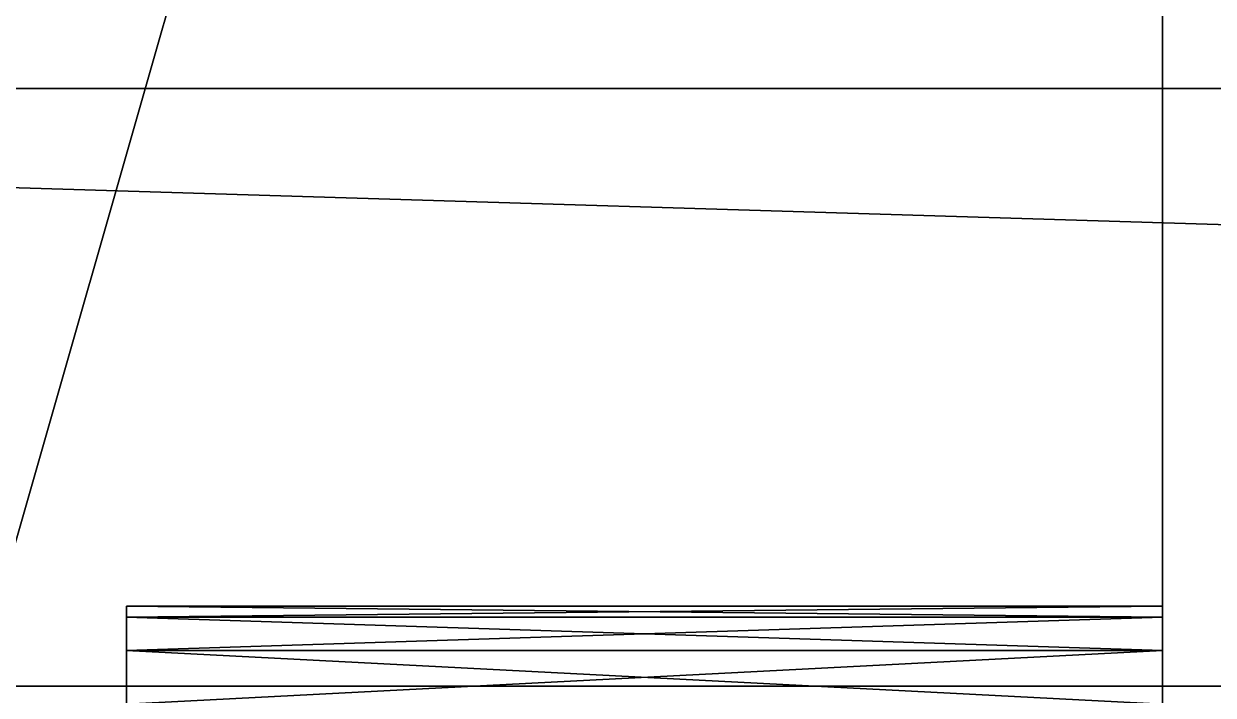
# Model space of a CAD drawing. Header units: millimetres. Extents: x -18 to 4450, y -985 to 970.
# Drawn here: x 3534.41 to 3552.79, y 597.62 to 608 of the extents above; entities that cross this region are included whole.
import ezdxf

# ---------------------------------------------------------------- set-up
doc = ezdxf.new("R2010")
doc.units = ezdxf.units.MM
for name, color, linetype in [('chassis__right_rear_bumper_stay_outer_plate', 251, 'CONTINUOUS'), ('hard_top__rear_door_hinge_mount_plate_4', 9, 'CONTINUOUS'), ('hard_top__rear_door_hinge_plate_screw_3', 9, 'CONTINUOUS'), ('hard_top__rear_door_hinge_plate_screw_4', 9, 'CONTINUOUS'), ('hard_top__rear_door_hinge_plate_screw_7', 9, 'CONTINUOUS'), ('hard_top__rear_door_hinge_plate_screw_8', 9, 'CONTINUOUS')]:
    doc.layers.add(name, color=color, linetype=linetype)

msp = doc.modelspace()

# ---------------------------------------------------------------- linework, layer by layer
at = {"layer": 'chassis__right_rear_bumper_stay_outer_plate'}
for points in [[(3484.240055, 606.999993, 514.240026), (3484.240055, 606.999993, 583.760023), (3785.759926, 606.999993, 583.760023)], [(3484.240055, 606.999993, 514.240026), (3785.759926, 606.999993, 583.760023), (3785.759926, 606.999993, 514.240026)], [(3484.240055, 606.999993, 514.240026), (3484.240055, 597.760022, 504.999995), (3785.759926, 597.760022, 504.999995)], [(3484.240055, 606.999993, 514.240026), (3785.759926, 597.760022, 504.999995), (3785.759926, 606.999993, 514.240026)], [(3484.240055, 606.999993, 583.760023), (3484.240055, 597.760022, 592.999995), (3785.759926, 597.760022, 592.999995)], [(3484.240055, 606.999993, 583.760023), (3785.759926, 597.760022, 592.999995), (3785.759926, 606.999993, 583.760023)], [(3484.240055, 572.239995, 592.999995), (3785.759926, 572.239995, 592.999995), (3785.759926, 597.760022, 592.999995)], [(3484.240055, 572.239995, 592.999995), (3785.759926, 597.760022, 592.999995), (3484.240055, 597.760022, 592.999995)], [(3484.240055, 572.239995, 504.999995), (3484.240055, 597.760022, 504.999995), (3785.759926, 597.760022, 504.999995)], [(3484.240055, 572.239995, 504.999995), (3785.759926, 597.760022, 504.999995), (3785.759926, 572.239995, 504.999995)]]:
    msp.add_3dface(points, dxfattribs=at)
at = {"layer": 'hard_top__rear_door_hinge_mount_plate_4'}
for points in [[(3528.000116, 578.000009, 1605.999947), (3552.000046, 578.000009, 1605.999947), (3552.000046, 662, 1605.999947)], [(3528.000116, 578.000009, 1605.999947), (3552.000046, 662, 1605.999947), (3528.000116, 662, 1605.999947)], [(3528.000116, 578.000009, 1509.99999), (3528.000116, 662, 1509.99999), (3552.000046, 662, 1509.99999)], [(3528.000116, 578.000009, 1509.99999), (3552.000046, 662, 1509.99999), (3552.000046, 578.000009, 1509.99999)], [(3552.000046, 578.000009, 1509.99999), (3552.000046, 662, 1509.99999), (3552.000046, 662, 1605.999947)], [(3552.000046, 578.000009, 1509.99999), (3552.000046, 662, 1605.999947), (3552.000046, 578.000009, 1605.999947)]]:
    msp.add_3dface(points, dxfattribs=at)
at = {"layer": 'hard_top__rear_door_hinge_plate_screw_3'}
for points in [[(3536.000013, 598.999977, 1554.999948), (3552.000046, 598.999977, 1554.999948), (3552.000046, 598.827064, 1556.755781)], [(3536.000013, 598.999977, 1554.999948), (3552.000046, 598.827064, 1556.755781), (3536.000013, 598.827064, 1556.755781)], [(3536.000013, 589.999974, 1554.999948), (3536.000013, 598.827064, 1556.755781), (3536.000013, 598.999977, 1554.999948)], [(3536.000013, 598.827064, 1553.244233), (3552.000046, 598.827064, 1553.244233), (3552.000046, 598.999977, 1554.999948)], [(3536.000013, 598.827064, 1553.244233), (3552.000046, 598.999977, 1554.999948), (3536.000013, 598.999977, 1554.999948)], [(3536.000013, 589.999974, 1554.999948), (3536.000013, 598.999977, 1554.999948), (3536.000013, 598.827064, 1553.244233)], [(3552.000046, 589.999974, 1554.999948), (3552.000046, 598.999977, 1554.999948), (3552.000046, 598.827064, 1556.755781)], [(3552.000046, 589.999974, 1554.999948), (3552.000046, 598.827064, 1553.244233), (3552.000046, 598.999977, 1554.999948)], [(3536.000013, 598.827064, 1556.755781), (3552.000046, 598.827064, 1556.755781), (3552.000046, 598.314941, 1558.444142)], [(3536.000013, 598.827064, 1556.755781), (3552.000046, 598.314941, 1558.444142), (3536.000013, 598.314941, 1558.444142)], [(3536.000013, 589.999974, 1554.999948), (3536.000013, 598.314941, 1558.444142), (3536.000013, 598.827064, 1556.755781)], [(3536.000013, 598.314941, 1551.555872), (3552.000046, 598.314941, 1551.555872), (3552.000046, 598.827064, 1553.244233)], [(3536.000013, 598.314941, 1551.555872), (3552.000046, 598.827064, 1553.244233), (3536.000013, 598.827064, 1553.244233)], [(3536.000013, 589.999974, 1554.999948), (3536.000013, 598.827064, 1553.244233), (3536.000013, 598.314941, 1551.555872)], [(3552.000046, 589.999974, 1554.999948), (3552.000046, 598.827064, 1556.755781), (3552.000046, 598.314941, 1558.444142)], [(3552.000046, 589.999974, 1554.999948), (3552.000046, 598.314941, 1551.555872), (3552.000046, 598.827064, 1553.244233)], [(3536.000013, 598.314941, 1558.444142), (3552.000046, 598.314941, 1558.444142), (3552.000046, 597.483218, 1560.000181)], [(3536.000013, 598.314941, 1558.444142), (3552.000046, 597.483218, 1560.000181), (3536.000013, 597.483218, 1560.000181)], [(3536.000013, 589.999974, 1554.999948), (3536.000013, 597.483218, 1560.000181), (3536.000013, 598.314941, 1558.444142)], [(3536.000013, 597.483218, 1549.999833), (3552.000046, 597.483218, 1549.999833), (3552.000046, 598.314941, 1551.555872)], [(3536.000013, 597.483218, 1549.999833), (3552.000046, 598.314941, 1551.555872), (3536.000013, 598.314941, 1551.555872)], [(3536.000013, 589.999974, 1554.999948), (3536.000013, 598.314941, 1551.555872), (3536.000013, 597.483218, 1549.999833)], [(3552.000046, 589.999974, 1554.999948), (3552.000046, 598.314941, 1558.444142), (3552.000046, 597.483218, 1560.000181)], [(3552.000046, 589.999974, 1554.999948), (3552.000046, 597.483218, 1549.999833), (3552.000046, 598.314941, 1551.555872)]]:
    msp.add_3dface(points, dxfattribs=at)
at = {"layer": 'hard_top__rear_door_hinge_plate_screw_4'}
for points in [[(3536.000013, 598.999977, 1470.000029), (3552.000046, 598.999977, 1470.000029), (3552.000046, 598.827064, 1471.755862)], [(3536.000013, 598.999977, 1470.000029), (3552.000046, 598.827064, 1471.755862), (3536.000013, 598.827064, 1471.755862)], [(3536.000013, 589.999974, 1470.000029), (3536.000013, 598.827064, 1471.755862), (3536.000013, 598.999977, 1470.000029)], [(3536.000013, 598.827064, 1468.244195), (3552.000046, 598.827064, 1468.244195), (3552.000046, 598.999977, 1470.000029)], [(3536.000013, 598.827064, 1468.244195), (3552.000046, 598.999977, 1470.000029), (3536.000013, 598.999977, 1470.000029)], [(3536.000013, 589.999974, 1470.000029), (3536.000013, 598.999977, 1470.000029), (3536.000013, 598.827064, 1468.244195)], [(3552.000046, 589.999974, 1470.000029), (3552.000046, 598.999977, 1470.000029), (3552.000046, 598.827064, 1471.755862)], [(3552.000046, 589.999974, 1470.000029), (3552.000046, 598.827064, 1468.244195), (3552.000046, 598.999977, 1470.000029)], [(3536.000013, 598.827064, 1471.755862), (3552.000046, 598.827064, 1471.755862), (3552.000046, 598.314941, 1473.444104)], [(3536.000013, 598.827064, 1471.755862), (3552.000046, 598.314941, 1473.444104), (3536.000013, 598.314941, 1473.444104)], [(3536.000013, 589.999974, 1470.000029), (3536.000013, 598.314941, 1473.444104), (3536.000013, 598.827064, 1471.755862)], [(3536.000013, 598.314941, 1466.555834), (3552.000046, 598.314941, 1466.555834), (3552.000046, 598.827064, 1468.244195)], [(3536.000013, 598.314941, 1466.555834), (3552.000046, 598.827064, 1468.244195), (3536.000013, 598.827064, 1468.244195)], [(3536.000013, 589.999974, 1470.000029), (3536.000013, 598.827064, 1468.244195), (3536.000013, 598.314941, 1466.555834)], [(3552.000046, 589.999974, 1470.000029), (3552.000046, 598.827064, 1471.755862), (3552.000046, 598.314941, 1473.444104)], [(3552.000046, 589.999974, 1470.000029), (3552.000046, 598.314941, 1466.555834), (3552.000046, 598.827064, 1468.244195)], [(3536.000013, 598.314941, 1473.444104), (3552.000046, 598.314941, 1473.444104), (3552.000046, 597.483218, 1475.000143)], [(3536.000013, 598.314941, 1473.444104), (3552.000046, 597.483218, 1475.000143), (3536.000013, 597.483218, 1475.000143)], [(3536.000013, 589.999974, 1470.000029), (3536.000013, 597.483218, 1475.000143), (3536.000013, 598.314941, 1473.444104)], [(3536.000013, 597.483218, 1464.999914), (3552.000046, 597.483218, 1464.999914), (3552.000046, 598.314941, 1466.555834)], [(3536.000013, 597.483218, 1464.999914), (3552.000046, 598.314941, 1466.555834), (3536.000013, 598.314941, 1466.555834)], [(3536.000013, 589.999974, 1470.000029), (3536.000013, 598.314941, 1466.555834), (3536.000013, 597.483218, 1464.999914)], [(3552.000046, 589.999974, 1470.000029), (3552.000046, 598.314941, 1473.444104), (3552.000046, 597.483218, 1475.000143)], [(3552.000046, 589.999974, 1470.000029), (3552.000046, 597.483218, 1464.999914), (3552.000046, 598.314941, 1466.555834)]]:
    msp.add_3dface(points, dxfattribs=at)
at = {"layer": 'hard_top__rear_door_hinge_plate_screw_7'}
for points in [[(3536.000013, 598.999977, 1225.000024), (3552.000046, 598.999977, 1225.000024), (3552.000046, 598.827064, 1226.755857)], [(3536.000013, 598.999977, 1225.000024), (3552.000046, 598.827064, 1226.755857), (3536.000013, 598.827064, 1226.755857)], [(3536.000013, 589.999974, 1225.000024), (3536.000013, 598.827064, 1226.755857), (3536.000013, 598.999977, 1225.000024)], [(3536.000013, 598.827064, 1223.24419), (3552.000046, 598.827064, 1223.24419), (3552.000046, 598.999977, 1225.000024)], [(3536.000013, 598.827064, 1223.24419), (3552.000046, 598.999977, 1225.000024), (3536.000013, 598.999977, 1225.000024)], [(3536.000013, 589.999974, 1225.000024), (3536.000013, 598.999977, 1225.000024), (3536.000013, 598.827064, 1223.24419)], [(3552.000046, 589.999974, 1225.000024), (3552.000046, 598.999977, 1225.000024), (3552.000046, 598.827064, 1226.755857)], [(3552.000046, 589.999974, 1225.000024), (3552.000046, 598.827064, 1223.24419), (3552.000046, 598.999977, 1225.000024)], [(3536.000013, 598.827064, 1226.755857), (3552.000046, 598.827064, 1226.755857), (3552.000046, 598.314941, 1228.444099)], [(3536.000013, 598.827064, 1226.755857), (3552.000046, 598.314941, 1228.444099), (3536.000013, 598.314941, 1228.444099)], [(3536.000013, 589.999974, 1225.000024), (3536.000013, 598.314941, 1228.444099), (3536.000013, 598.827064, 1226.755857)], [(3536.000013, 598.314941, 1221.555829), (3552.000046, 598.314941, 1221.555829), (3552.000046, 598.827064, 1223.24419)], [(3536.000013, 598.314941, 1221.555829), (3552.000046, 598.827064, 1223.24419), (3536.000013, 598.827064, 1223.24419)], [(3536.000013, 589.999974, 1225.000024), (3536.000013, 598.827064, 1223.24419), (3536.000013, 598.314941, 1221.555829)], [(3552.000046, 589.999974, 1225.000024), (3552.000046, 598.827064, 1226.755857), (3552.000046, 598.314941, 1228.444099)], [(3552.000046, 589.999974, 1225.000024), (3552.000046, 598.314941, 1221.555829), (3552.000046, 598.827064, 1223.24419)], [(3536.000013, 598.314941, 1228.444099), (3552.000046, 598.314941, 1228.444099), (3552.000046, 597.483218, 1230.000138)], [(3536.000013, 598.314941, 1228.444099), (3552.000046, 597.483218, 1230.000138), (3536.000013, 597.483218, 1230.000138)], [(3536.000013, 589.999974, 1225.000024), (3536.000013, 597.483218, 1230.000138), (3536.000013, 598.314941, 1228.444099)], [(3536.000013, 597.483218, 1219.999909), (3552.000046, 597.483218, 1219.999909), (3552.000046, 598.314941, 1221.555829)], [(3536.000013, 597.483218, 1219.999909), (3552.000046, 598.314941, 1221.555829), (3536.000013, 598.314941, 1221.555829)], [(3536.000013, 589.999974, 1225.000024), (3536.000013, 598.314941, 1221.555829), (3536.000013, 597.483218, 1219.999909)], [(3552.000046, 589.999974, 1225.000024), (3552.000046, 598.314941, 1228.444099), (3552.000046, 597.483218, 1230.000138)], [(3552.000046, 589.999974, 1225.000024), (3552.000046, 597.483218, 1219.999909), (3552.000046, 598.314941, 1221.555829)]]:
    msp.add_3dface(points, dxfattribs=at)
at = {"layer": 'hard_top__rear_door_hinge_plate_screw_8'}
for points in [[(3536.000013, 598.999977, 1138.000011), (3552.000046, 598.999977, 1138.000011), (3552.000046, 598.827064, 1139.755845)], [(3536.000013, 598.999977, 1138.000011), (3552.000046, 598.827064, 1139.755845), (3536.000013, 598.827064, 1139.755845)], [(3536.000013, 589.999974, 1138.000011), (3536.000013, 598.827064, 1139.755845), (3536.000013, 598.999977, 1138.000011)], [(3536.000013, 598.827064, 1136.244178), (3552.000046, 598.827064, 1136.244178), (3552.000046, 598.999977, 1138.000011)], [(3536.000013, 598.827064, 1136.244178), (3552.000046, 598.999977, 1138.000011), (3536.000013, 598.999977, 1138.000011)], [(3536.000013, 589.999974, 1138.000011), (3536.000013, 598.999977, 1138.000011), (3536.000013, 598.827064, 1136.244178)], [(3552.000046, 589.999974, 1138.000011), (3552.000046, 598.999977, 1138.000011), (3552.000046, 598.827064, 1139.755845)], [(3552.000046, 589.999974, 1138.000011), (3552.000046, 598.827064, 1136.244178), (3552.000046, 598.999977, 1138.000011)], [(3536.000013, 598.827064, 1139.755845), (3552.000046, 598.827064, 1139.755845), (3552.000046, 598.314941, 1141.444206)], [(3536.000013, 598.827064, 1139.755845), (3552.000046, 598.314941, 1141.444206), (3536.000013, 598.314941, 1141.444206)], [(3536.000013, 589.999974, 1138.000011), (3536.000013, 598.314941, 1141.444206), (3536.000013, 598.827064, 1139.755845)], [(3536.000013, 598.314941, 1134.555817), (3552.000046, 598.314941, 1134.555817), (3552.000046, 598.827064, 1136.244178)], [(3536.000013, 598.314941, 1134.555817), (3552.000046, 598.827064, 1136.244178), (3536.000013, 598.827064, 1136.244178)], [(3536.000013, 589.999974, 1138.000011), (3536.000013, 598.827064, 1136.244178), (3536.000013, 598.314941, 1134.555817)], [(3552.000046, 589.999974, 1138.000011), (3552.000046, 598.827064, 1139.755845), (3552.000046, 598.314941, 1141.444206)], [(3552.000046, 589.999974, 1138.000011), (3552.000046, 598.314941, 1134.555817), (3552.000046, 598.827064, 1136.244178)], [(3536.000013, 598.314941, 1141.444206), (3552.000046, 598.314941, 1141.444206), (3552.000046, 597.483218, 1143.000126)], [(3536.000013, 598.314941, 1141.444206), (3552.000046, 597.483218, 1143.000126), (3536.000013, 597.483218, 1143.000126)], [(3536.000013, 589.999974, 1138.000011), (3536.000013, 597.483218, 1143.000126), (3536.000013, 598.314941, 1141.444206)], [(3536.000013, 597.483218, 1132.999897), (3552.000046, 597.483218, 1132.999897), (3552.000046, 598.314941, 1134.555817)], [(3536.000013, 597.483218, 1132.999897), (3552.000046, 598.314941, 1134.555817), (3536.000013, 598.314941, 1134.555817)], [(3536.000013, 589.999974, 1138.000011), (3536.000013, 598.314941, 1134.555817), (3536.000013, 597.483218, 1132.999897)], [(3552.000046, 589.999974, 1138.000011), (3552.000046, 598.314941, 1141.444206), (3552.000046, 597.483218, 1143.000126)], [(3552.000046, 589.999974, 1138.000011), (3552.000046, 597.483218, 1132.999897), (3552.000046, 598.314941, 1134.555817)]]:
    msp.add_3dface(points, dxfattribs=at)

doc.saveas('drawing.dxf')
